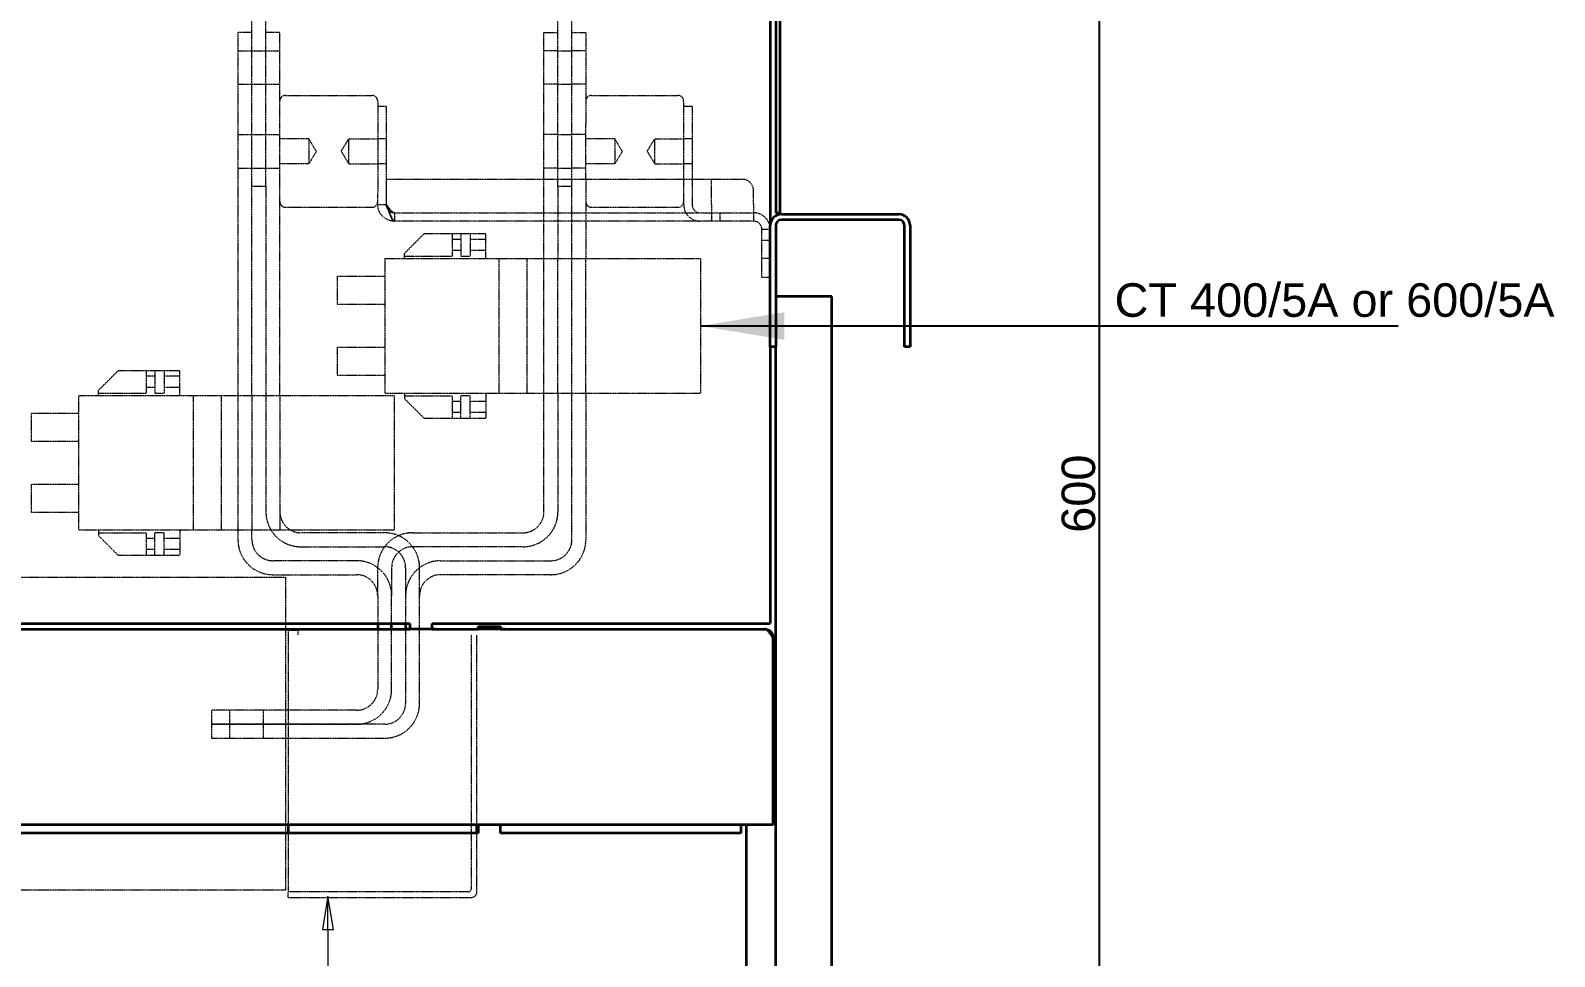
# Model space of a CAD drawing. Header units: millimetres. Extents: x -116965 to 323937, y 291661 to 566926.
# Drawn here: x -18005 to -17460, y 325118 to 325449 of the extents above; entities that cross this region are included whole.
import ezdxf

# ---------------------------------------------------------------- set-up
doc = ezdxf.new("R2010")
doc.units = ezdxf.units.MM
doc.header["$PDMODE"] = 35
doc.linetypes.add('DASHED', pattern=[0.75, 0.5, -0.25])
doc.layers.get('0').update_dxf_attribs({"lineweight": 18})
for name, color, linetype, lineweight in [('Dimensions(Schneider)', 7, 'Continuous', 18), ('Hidden Edges(Schneider)', 7, 'DASHED', 18), ('Symbols(Schneider)', 7, 'Continuous', 18), ('Visible Edges(Schneider)', 7, 'Continuous', 35)]:
    doc.layers.add(name, color=color, linetype=linetype, lineweight=lineweight)
doc.styles.add('hwTech', font='Cambria.ttf')
doc.styles.add('schneder_1', font='micross.ttf')
doc.dimstyles.new('estilo_Schneider', dxfattribs={"dimscale": 4, "dimtxt": 3, "dimasz": 3, "dimexe": 2, "dimexo": 1, "dimgap": 0.3, "dimtad": 1, "dimtoh": 1, "dimrnd": 1e-08, "dimzin": 12, "dimtxsty": 'schneder_1', "dimblk": 'Filled-1', "dimcen": 0.09, "dimdle": 10, "dimclrd": 7, "dimclre": 7, "dimclrt": 7, "dimadec": 1, "dimazin": 3, "dimtfac": 0.5, "dimtdec": 3, "dimtmove": 0, "dimatfit": 3, "dimldrblk": 'Filled-1', "dimfxl": 1, "dimtolj": 1, "dimlwd": 25, "dimlwe": 25, "dimarcsym": 0})
doc.dimstyles.new('hwTech-1.0', dxfattribs={"dimscale": 12, "dimtxt": 2.5, "dimasz": 2.5, "dimexe": 1.25, "dimexo": 0.625, "dimtad": 1, "dimtxsty": 'hwTech', "dimcen": 2.5, "dimclrd": 3, "dimclre": 3, "dimclrt": 3, "dimadec": 0, "dimazin": 0, "dimtfac": 1, "dimtmove": 0, "dimatfit": 3, "dimfxl": 1, "dimarcsym": 0})

# ---------------------------------------------------------------- blocks, each defined once
blk = doc.blocks.new('Filled-1')
at = {"color": 0}
for p, q in [((0, 0), (-1, 0.167)), ((-1, 0.167), (-1, -0.167)), ((-1, 0), (0, 0)), ((-1, -0.167), (0, 0))]:
    blk.add_line(p, q, dxfattribs=at)
at = {"color": 0, "flags": 128}
blk.add_lwpolyline([(-1, -0.167), (0, 0), (-1, 0.167), (-1, -0.167)], dxfattribs=at)
at = {"color": 0}
blk.add_solid([(-1, -0.167), (0, 0), (-1, 0.167), (-1, -0.167)], dxfattribs=at)
blk = doc.blocks.new('*D2007')
at = {"layer": 'Defpoints', "color": 0, "linetype": 'Continuous', "lineweight": -3, "transparency": 16777216}
for p in [(-17694.73, 325583.42), (-17694.73, 324983.42), (-17622.98, 324983.42)]:
    blk.add_point(p, dxfattribs=at)
at = {"layer": 'Dimensions(Schneider)', "color": 7, "linetype": 'Continuous', "lineweight": 25, "transparency": 16777216}
for p, q in [((-17690.73, 325583.42), (-17614.98, 325583.42)), ((-17622.98, 325571.42), (-17622.98, 324995.42)), ((-17690.73, 324983.42), (-17614.98, 324983.42))]:
    blk.add_line(p, q, dxfattribs=at)
at = {"layer": 'Dimensions(Schneider)', "color": 7, "linetype": 'Continuous', "lineweight": 25, "transparency": 16777216, "xscale": 12, "yscale": 12, "zscale": 12}
for p, rotation in [((-17622.98, 325583.42), 90), ((-17622.98, 324983.42), 270)]:
    blk.add_blockref('Filled-1', p, dxfattribs=dict(at, rotation=rotation))
at = {"layer": 'Dimensions(Schneider)', "color": 7, "linetype": 'Continuous', "lineweight": 25, "transparency": 16777216, "insert": (-17630.39, 325283.42), "char_height": 12, "attachment_point": 5, "rotation": 90, "style": 'schneder_1'}
blk.add_mtext('\\A1;600', dxfattribs=at)

msp = doc.modelspace()

# ---------------------------------------------------------------- linework, layer by layer
at = {"layer": 'Hidden Edges(Schneider)', "ltscale": 0.145815}
for p, q in [((-17926.229567, 325393.419202), (-17926.229567, 325493.419202)), ((-17921.229567, 325393.419202), (-17921.229567, 325493.419202)), ((-17816.729567, 325393.419202), (-17816.729567, 325493.419202)), ((-17811.729567, 325393.419202), (-17811.729567, 325493.419202))]:
    msp.add_line(p, q, dxfattribs=at)
at = {"layer": 'Hidden Edges(Schneider)', "ltscale": 0.025733}
for p, q in [((-17926.229567, 325448.419202), (-17931.229567, 325448.419202)), ((-17916.229567, 325448.419202), (-17921.229567, 325448.419202)), ((-17821.729567, 325448.419202), (-17816.729567, 325448.419202)), ((-17811.729567, 325448.419202), (-17806.729567, 325448.419202)), ((-17931.229567, 325441.919202), (-17926.229567, 325441.919202)), ((-17926.229567, 325441.919202), (-17921.229567, 325441.919202)), ((-17921.229567, 325441.919202), (-17916.229567, 325441.919202)), ((-17816.729567, 325441.919202), (-17821.729567, 325441.919202)), ((-17816.729567, 325441.919202), (-17811.729567, 325441.919202)), ((-17806.729567, 325441.919202), (-17811.729567, 325441.919202)), ((-17931.229567, 325429.919202), (-17926.229567, 325429.919202)), ((-17926.229567, 325429.919202), (-17921.229567, 325429.919202)), ((-17921.229567, 325429.919202), (-17916.229567, 325429.919202)), ((-17816.729567, 325429.919202), (-17821.729567, 325429.919202)), ((-17816.729567, 325429.919202), (-17811.729567, 325429.919202)), ((-17806.729567, 325429.919202), (-17811.729567, 325429.919202)), ((-17931.229567, 325411.919202), (-17926.229567, 325411.919202)), ((-17926.229567, 325411.919202), (-17921.229567, 325411.919202)), ((-17921.229567, 325411.919202), (-17916.229567, 325411.919202)), ((-17816.729567, 325411.919202), (-17821.729567, 325411.919202)), ((-17816.729567, 325411.919202), (-17811.729567, 325411.919202)), ((-17806.729567, 325411.919202), (-17811.729567, 325411.919202)), ((-17931.229567, 325399.919202), (-17926.229567, 325399.919202)), ((-17926.229567, 325399.919202), (-17921.229567, 325399.919202)), ((-17921.229567, 325399.919202), (-17916.229567, 325399.919202)), ((-17816.729567, 325399.919202), (-17821.729567, 325399.919202)), ((-17816.729567, 325399.919202), (-17811.729567, 325399.919202)), ((-17806.729567, 325399.919202), (-17811.729567, 325399.919202)), ((-17926.229567, 325393.419202), (-17921.229567, 325393.419202)), ((-17816.729567, 325393.419202), (-17811.729567, 325393.419202)), ((-17746.729567, 325386.919202), (-17746.729567, 325391.919202)), ((-17940.729567, 325205.919202), (-17940.729567, 325200.919202)), ((-17934.229567, 325205.919202), (-17934.229567, 325200.919202)), ((-17922.229567, 325205.919202), (-17922.229567, 325200.919202)), ((-17940.729567, 325200.919202), (-17940.729567, 325195.919202)), ((-17934.229567, 325200.919202), (-17934.229567, 325195.919202)), ((-17922.229567, 325200.919202), (-17922.229567, 325195.919202))]:
    msp.add_line(p, q, dxfattribs=at)
at = {"layer": 'Hidden Edges(Schneider)', "ltscale": 0.140111}
msp.add_line((-17931.229567, 325448.419202), (-17931.229567, 325266.919202), dxfattribs=at)
at = {"layer": 'Hidden Edges(Schneider)', "ltscale": 0.142389}
for p, q in [((-17916.229567, 325415.869076), (-17916.229567, 325448.419202)), ((-17806.729567, 325448.419202), (-17806.729567, 325415.869076))]:
    msp.add_line(p, q, dxfattribs=at)
at = {"layer": 'Hidden Edges(Schneider)', "ltscale": 0.140666}
msp.add_line((-17821.729567, 325276.919202), (-17821.729567, 325448.419202), dxfattribs=at)
at = {"layer": 'Hidden Edges(Schneider)', "ltscale": 0.135608}
for p, q in [((-17914.229567, 325425.919202), (-17883.229567, 325425.919202)), ((-17804.729567, 325425.919202), (-17773.729567, 325425.919202)), ((-17878.229567, 325417.919202), (-17878.229567, 325386.919202)), ((-17768.729567, 325417.919202), (-17768.729567, 325386.919202)), ((-17914.229567, 325385.919202), (-17883.229567, 325385.919202)), ((-17804.729567, 325385.919202), (-17773.729567, 325385.919202)), ((-17878.729567, 325200.919202), (-17940.729567, 325200.919202)), ((-17940.729567, 325195.919202), (-17878.729567, 325195.919202))]:
    msp.add_line(p, q, dxfattribs=at)
at = {"layer": 'Hidden Edges(Schneider)', "ltscale": 0.150742}
for p, q in [((-17881.229567, 325423.919202), (-17881.229567, 325390.952572)), ((-17771.729567, 325423.919202), (-17771.729567, 325390.952572))]:
    msp.add_line(p, q, dxfattribs=at)
at = {"layer": 'Hidden Edges(Schneider)', "ltscale": 0.0154}
for p, q in [((-17878.229567, 325421.919202), (-17881.229567, 325421.919202)), ((-17768.729567, 325421.919202), (-17771.729567, 325421.919202)), ((-17878.229567, 325410.419202), (-17881.229567, 325410.419202)), ((-17768.729567, 325410.419202), (-17771.729567, 325410.419202)), ((-17878.229567, 325401.419202), (-17881.229567, 325401.419202)), ((-17768.729567, 325401.419202), (-17771.729567, 325401.419202)), ((-17881.229567, 325386.919202), (-17878.229567, 325386.919202)), ((-17875.229567, 325383.919202), (-17875.229567, 325380.919202)), ((-17758.729567, 325383.919202), (-17758.729567, 325380.919202)), ((-17851.429567, 325374.419202), (-17854.429567, 325374.419202)), ((-17740.729567, 325377.919202), (-17743.729567, 325377.919202)), ((-17743.729567, 325374.169202), (-17740.729567, 325374.169202)), ((-17851.429567, 325370.419202), (-17854.429567, 325370.419202)), ((-17743.729567, 325367.669202), (-17740.729567, 325367.669202)), ((-17743.729567, 325360.919202), (-17740.729567, 325360.919202)), ((-17960.929567, 325325.419202), (-17963.929567, 325325.419202)), ((-17960.929567, 325321.419202), (-17963.929567, 325321.419202)), ((-17851.429567, 325316.419202), (-17854.429567, 325316.419202)), ((-17851.429567, 325312.419202), (-17854.429567, 325312.419202)), ((-17960.929567, 325267.419202), (-17963.929567, 325267.419202)), ((-17960.929567, 325263.419202), (-17963.929567, 325263.419202))]:
    msp.add_line(p, q, dxfattribs=at)
at = {"layer": 'Hidden Edges(Schneider)', "ltscale": 0.032363}
for p, q in [((-17878.229567, 325421.919202), (-17878.229567, 325417.919202)), ((-17768.729567, 325421.919202), (-17768.729567, 325417.919202))]:
    msp.add_line(p, q, dxfattribs=at)
at = {"layer": 'Hidden Edges(Schneider)', "ltscale": 0.138351}
for p, q in [((-17916.229567, 325395.969327), (-17916.229567, 325415.869076)), ((-17806.729567, 325395.969327), (-17806.729567, 325415.869076))]:
    msp.add_line(p, q, dxfattribs=at)
at = {"layer": 'Hidden Edges(Schneider)', "ltscale": 0.053365}
for p, q in [((-17905.881567, 325410.419202), (-17916.229567, 325410.419202)), ((-17891.577567, 325410.419202), (-17881.229567, 325410.419202)), ((-17796.381567, 325410.419202), (-17806.729567, 325410.419202)), ((-17782.077567, 325410.419202), (-17771.729567, 325410.419202)), ((-17905.881567, 325401.419202), (-17916.229567, 325401.419202)), ((-17891.577567, 325401.419202), (-17881.229567, 325401.419202)), ((-17796.381567, 325401.419202), (-17806.729567, 325401.419202)), ((-17782.077567, 325401.419202), (-17771.729567, 325401.419202))]:
    msp.add_line(p, q, dxfattribs=at)
at = {"layer": 'Hidden Edges(Schneider)', "ltscale": 0.072942}
for p, q in [((-17905.881567, 325410.419202), (-17905.881567, 325401.419202)), ((-17891.577567, 325401.419202), (-17891.577567, 325410.419202)), ((-17796.381567, 325410.419202), (-17796.381567, 325401.419202)), ((-17782.077567, 325401.419202), (-17782.077567, 325410.419202))]:
    msp.add_line(p, q, dxfattribs=at)
at = {"layer": 'Hidden Edges(Schneider)', "ltscale": 0.027024}
for p, q in [((-17903.177694, 325405.919202), (-17905.881567, 325410.419202)), ((-17903.177694, 325405.919202), (-17905.881567, 325401.419202)), ((-17894.281439, 325405.919202), (-17891.577567, 325410.419202)), ((-17894.281439, 325405.919202), (-17891.577567, 325401.419202)), ((-17793.677694, 325405.919202), (-17796.381567, 325410.419202)), ((-17793.677694, 325405.919202), (-17796.381567, 325401.419202)), ((-17784.781439, 325405.919202), (-17782.077567, 325410.419202)), ((-17784.781439, 325405.919202), (-17782.077567, 325401.419202))]:
    msp.add_line(p, q, dxfattribs=at)
at = {"layer": 'Hidden Edges(Schneider)', "ltscale": 0.145388}
msp.add_line((-17916.229567, 325318.419202), (-17916.229567, 325395.969327), dxfattribs=at)
at = {"layer": 'Hidden Edges(Schneider)', "ltscale": 0.0464}
for p, q in [((-17878.129567, 325386.919202), (-17878.129567, 325395.919202)), ((-17761.729567, 325386.919202), (-17761.729567, 325395.919202)), ((-17842.529567, 325367.419202), (-17842.529567, 325376.419202)), ((-17952.029567, 325318.419202), (-17952.029567, 325327.419202)), ((-17842.529567, 325319.419202), (-17842.529567, 325310.419202)), ((-17952.029567, 325270.419202), (-17952.029567, 325261.419202))]:
    msp.add_line(p, q, dxfattribs=at)
at = {"layer": 'Hidden Edges(Schneider)', "ltscale": 0.139326}
msp.add_line((-17878.129567, 325395.919202), (-17750.729567, 325395.919202), dxfattribs=at)
at = {"layer": 'Hidden Edges(Schneider)', "ltscale": 0.124891}
msp.add_line((-17806.729567, 325395.969327), (-17806.729567, 325367.419202), dxfattribs=at)
at = {"layer": 'Hidden Edges(Schneider)', "ltscale": 0.140607}
msp.add_line((-17926.229567, 325318.419202), (-17926.229567, 325393.419202), dxfattribs=at)
at = {"layer": 'Hidden Edges(Schneider)', "ltscale": 0.138988}
msp.add_line((-17921.229567, 325393.419202), (-17921.229567, 325276.919202), dxfattribs=at)
at = {"layer": 'Hidden Edges(Schneider)', "ltscale": 0.020739}
for p, q in [((-17881.229567, 325386.919202), (-17881.229567, 325390.952572)), ((-17771.729567, 325390.952572), (-17771.729567, 325386.919202))]:
    msp.add_line(p, q, dxfattribs=at)
at = {"layer": 'Hidden Edges(Schneider)', "ltscale": 0.170604}
msp.add_line((-17816.729567, 325393.419202), (-17816.729567, 325367.419202), dxfattribs=at)
at = {"layer": 'Hidden Edges(Schneider)', "ltscale": 0.138342}
msp.add_line((-17811.729567, 325266.919202), (-17811.729567, 325393.419202), dxfattribs=at)
at = {"layer": 'Hidden Edges(Schneider)', "ltscale": 0.140529}
for p, q in [((-17875.229567, 325383.919202), (-17746.729567, 325383.919202)), ((-17746.729567, 325380.919202), (-17875.229567, 325380.919202))]:
    msp.add_line(p, q, dxfattribs=at)
at = {"layer": 'Hidden Edges(Schneider)', "ltscale": 0.048595}
for p, q in [((-17761.729567, 325386.919202), (-17761.729567, 325380.919202)), ((-17746.729567, 325386.919202), (-17746.729567, 325380.919202))]:
    msp.add_line(p, q, dxfattribs=at)
at = {"layer": 'Hidden Edges(Schneider)', "ltscale": 0.051047}
for p, q in [((-17871.629567, 325369.419202), (-17864.629567, 325376.419202)), ((-17981.129567, 325320.419202), (-17974.129567, 325327.419202)), ((-17864.629567, 325310.419202), (-17871.629567, 325317.419202)), ((-17974.129567, 325261.419202), (-17981.129567, 325268.419202))]:
    msp.add_line(p, q, dxfattribs=at)
at = {"layer": 'Hidden Edges(Schneider)', "ltscale": 0.145013}
for p, q in [((-17842.529567, 325376.419202), (-17864.629567, 325376.419202)), ((-17952.029567, 325327.419202), (-17974.129567, 325327.419202)), ((-17864.629567, 325310.419202), (-17842.529567, 325310.419202)), ((-17974.129567, 325261.419202), (-17952.029567, 325261.419202))]:
    msp.add_line(p, q, dxfattribs=at)
at = {"layer": 'Hidden Edges(Schneider)', "ltscale": 0.041233}
for p, q in [((-17854.429567, 325368.419202), (-17854.429567, 325376.419202)), ((-17851.429567, 325376.419202), (-17851.429567, 325368.419202)), ((-17848.129567, 325376.419202), (-17848.129567, 325368.419202)), ((-17963.929567, 325319.419202), (-17963.929567, 325327.419202)), ((-17960.929567, 325327.419202), (-17960.929567, 325319.419202)), ((-17957.629567, 325327.419202), (-17957.629567, 325319.419202)), ((-17854.429567, 325310.419202), (-17854.429567, 325318.419202)), ((-17851.429567, 325310.419202), (-17851.429567, 325318.419202)), ((-17848.129567, 325310.419202), (-17848.129567, 325318.419202)), ((-17963.929567, 325261.419202), (-17963.929567, 325269.419202)), ((-17960.929567, 325261.419202), (-17960.929567, 325269.419202)), ((-17957.629567, 325261.419202), (-17957.629567, 325269.419202))]:
    msp.add_line(p, q, dxfattribs=at)
at = {"layer": 'Hidden Edges(Schneider)', "ltscale": 0.028833}
for p, q in [((-17842.529567, 325374.419202), (-17848.129567, 325374.419202)), ((-17842.529567, 325370.419202), (-17848.129567, 325370.419202)), ((-17952.029567, 325325.419202), (-17957.629567, 325325.419202)), ((-17952.029567, 325321.419202), (-17957.629567, 325321.419202)), ((-17842.529567, 325316.419202), (-17848.129567, 325316.419202)), ((-17842.529567, 325312.419202), (-17848.129567, 325312.419202)), ((-17952.029567, 325267.419202), (-17957.629567, 325267.419202)), ((-17952.029567, 325263.419202), (-17957.629567, 325263.419202))]:
    msp.add_line(p, q, dxfattribs=at)
at = {"layer": 'Hidden Edges(Schneider)', "ltscale": 0.111549}
for p, q in [((-17743.729567, 325360.919202), (-17743.729567, 325377.919202)), ((-17878.729567, 325361.119202), (-17895.729567, 325361.119202)), ((-17878.729567, 325351.119202), (-17895.729567, 325351.119202)), ((-17878.729567, 325335.719202), (-17895.729567, 325335.719202)), ((-17878.729567, 325325.719202), (-17895.729567, 325325.719202)), ((-17988.229567, 325312.119202), (-18005.229567, 325312.119202)), ((-17988.229567, 325302.119202), (-18005.229567, 325302.119202)), ((-17988.229567, 325286.719202), (-18005.229567, 325286.719202)), ((-17988.229567, 325276.719202), (-18005.229567, 325276.719202))]:
    msp.add_line(p, q, dxfattribs=at)
at = {"layer": 'Hidden Edges(Schneider)', "ltscale": 0.15748}
for p, q in [((-17878.729567, 325367.419202), (-17878.729567, 325319.419202)), ((-17837.729567, 325319.419202), (-17837.729567, 325367.419202)), ((-17827.729567, 325319.419202), (-17827.729567, 325367.419202)), ((-17816.729567, 325319.419202), (-17816.729567, 325367.419202)), ((-17806.729567, 325319.419202), (-17806.729567, 325367.419202)), ((-17765.729567, 325367.419202), (-17765.729567, 325319.419202)), ((-17988.229567, 325270.419202), (-17988.229567, 325318.419202)), ((-17947.229567, 325318.419202), (-17947.229567, 325270.419202)), ((-17937.229567, 325318.419202), (-17937.229567, 325270.419202)), ((-17926.229567, 325318.419202), (-17926.229567, 325270.419202)), ((-17916.229567, 325318.419202), (-17916.229567, 325270.419202)), ((-17875.229567, 325270.419202), (-17875.229567, 325318.419202))]:
    msp.add_line(p, q, dxfattribs=at)
at = {"layer": 'Hidden Edges(Schneider)', "ltscale": 0.148294}
for p, q in [((-17765.729567, 325367.419202), (-17878.729567, 325367.419202)), ((-17875.229567, 325318.419202), (-17988.229567, 325318.419202)), ((-17878.729567, 325319.419202), (-17765.729567, 325319.419202)), ((-17988.229567, 325270.419202), (-17875.229567, 325270.419202))]:
    msp.add_line(p, q, dxfattribs=at)
at = {"layer": 'Hidden Edges(Schneider)', "ltscale": 0.010233}
for p, q in [((-17871.629567, 325367.419202), (-17871.629567, 325369.419202)), ((-17981.129567, 325318.419202), (-17981.129567, 325320.419202)), ((-17871.629567, 325319.419202), (-17871.629567, 325317.419202)), ((-17981.129567, 325270.419202), (-17981.129567, 325268.419202))]:
    msp.add_line(p, q, dxfattribs=at)
at = {"layer": 'Hidden Edges(Schneider)', "ltscale": 0.112861}
for p, q in [((-17871.629567, 325368.419202), (-17854.429567, 325368.419202)), ((-17981.129567, 325319.419202), (-17963.929567, 325319.419202)), ((-17871.629567, 325318.419202), (-17854.429567, 325318.419202)), ((-17981.129567, 325269.419202), (-17963.929567, 325269.419202))]:
    msp.add_line(p, q, dxfattribs=at)
at = {"layer": 'Hidden Edges(Schneider)', "ltscale": 0.01695}
for p, q in [((-17851.429567, 325368.419202), (-17848.129567, 325368.419202)), ((-17960.929567, 325319.419202), (-17957.629567, 325319.419202)), ((-17848.129567, 325318.419202), (-17851.429567, 325318.419202)), ((-17957.629567, 325269.419202), (-17960.929567, 325269.419202))]:
    msp.add_line(p, q, dxfattribs=at)
at = {"layer": 'Hidden Edges(Schneider)', "ltscale": 0.051567}
for p, q in [((-17895.729567, 325361.119202), (-17895.729567, 325351.119202)), ((-17895.729567, 325335.719202), (-17895.729567, 325325.719202)), ((-18005.229567, 325312.119202), (-18005.229567, 325302.119202)), ((-18005.229567, 325286.719202), (-18005.229567, 325276.719202)), ((-17881.229567, 325246.919202), (-17881.229567, 325256.919202)), ((-17876.229567, 325256.919202), (-17876.229567, 325246.919202)), ((-17881.229567, 325246.919202), (-17881.229567, 325236.919202)), ((-17876.229567, 325236.919202), (-17876.229567, 325246.919202))]:
    msp.add_line(p, q, dxfattribs=at)
at = {"layer": 'Hidden Edges(Schneider)', "ltscale": 0.139436}
msp.add_line((-17816.729567, 325319.419202), (-17816.729567, 325276.919202), dxfattribs=at)
at = {"layer": 'Hidden Edges(Schneider)', "ltscale": 0.137795}
for p, q in [((-17806.729567, 325319.419202), (-17806.729567, 325266.919202)), ((-17913.229567, 325161.919202), (-17913.229567, 325140.919202)), ((-17845.729567, 325140.919202), (-17845.729567, 325161.919202))]:
    msp.add_line(p, q, dxfattribs=at)
at = {"layer": 'Hidden Edges(Schneider)', "ltscale": 0.017983}
for p, q in [((-17926.229567, 325266.919202), (-17926.229567, 325270.419202)), ((-17909.729567, 325234.419202), (-17913.229567, 325234.419202))]:
    msp.add_line(p, q, dxfattribs=at)
at = {"layer": 'Hidden Edges(Schneider)', "ltscale": 0.131234}
for p, q in [((-17878.729567, 325269.419202), (-17908.729567, 325269.419202)), ((-17908.729567, 325264.419202), (-17878.729567, 325264.419202)), ((-17888.729567, 325259.419202), (-17918.729567, 325259.419202)), ((-17918.729567, 325254.419202), (-17888.729567, 325254.419202)), ((-17871.229567, 325256.919202), (-17871.229567, 325236.919202))]:
    msp.add_line(p, q, dxfattribs=at)
at = {"layer": 'Hidden Edges(Schneider)', "ltscale": 0.129593}
for p, q in [((-17868.729567, 325269.419202), (-17829.229567, 325269.419202)), ((-17829.229567, 325264.419202), (-17868.729567, 325264.419202)), ((-17858.729567, 325259.419202), (-17819.229567, 325259.419202)), ((-17819.229567, 325254.419202), (-17858.729567, 325254.419202))]:
    msp.add_line(p, q, dxfattribs=at)
at = {"layer": 'Hidden Edges(Schneider)', "ltscale": 0.138889}
for p, q in [((-18168.229567, 325253.481374), (-17914.229567, 325253.481374)), ((-17914.229567, 325141.481374), (-18168.229567, 325141.481374))]:
    msp.add_line(p, q, dxfattribs=at)
at = {"layer": 'Hidden Edges(Schneider)', "ltscale": 0.146982}
msp.add_line((-17914.229567, 325253.481374), (-17914.229567, 325141.481374), dxfattribs=at)
at = {"layer": 'Hidden Edges(Schneider)', "ltscale": 0.159121}
msp.add_line((-17866.229567, 325208.419202), (-17866.229567, 325256.919202), dxfattribs=at)
at = {"layer": 'Hidden Edges(Schneider)', "ltscale": 0.152012}
msp.add_line((-17913.229567, 325234.419202), (-17913.229567, 325164.919202), dxfattribs=at)
at = {"layer": 'Hidden Edges(Schneider)', "ltscale": 0.00765}
msp.add_line((-17909.729567, 325232.919202), (-17909.729567, 325234.419202), dxfattribs=at)
at = {"layer": 'Hidden Edges(Schneider)', "ltscale": 0.141076}
for p, q in [((-17881.229567, 325234.919202), (-17881.229567, 325213.419202)), ((-17876.229567, 325213.419202), (-17876.229567, 325234.919202)), ((-17848.729567, 325140.919202), (-17913.229567, 325140.919202))]:
    msp.add_line(p, q, dxfattribs=at)
at = {"layer": 'Hidden Edges(Schneider)', "ltscale": 0.173885}
msp.add_line((-17871.229567, 325234.919202), (-17871.229567, 325208.419202), dxfattribs=at)
at = {"layer": 'Hidden Edges(Schneider)', "ltscale": 0.149278}
msp.add_line((-17847.729567, 325232.919202), (-17847.729567, 325141.919202), dxfattribs=at)
at = {"layer": 'Hidden Edges(Schneider)', "ltscale": 0.148438}
msp.add_line((-17845.729567, 325164.919202), (-17845.729567, 325232.785227), dxfattribs=at)
at = {"layer": 'Hidden Edges(Schneider)', "ltscale": 0.136483}
for p, q in [((-17888.729567, 325205.919202), (-17940.729567, 325205.919202)), ((-17940.729567, 325200.919202), (-17888.729567, 325200.919202))]:
    msp.add_line(p, q, dxfattribs=at)
at = {"layer": 'Hidden Edges(Schneider)', "ltscale": 0.016132}
msp.add_line((-17913.229567, 325138.919202), (-17913.229567, 325140.919202), dxfattribs=at)
at = {"layer": 'Hidden Edges(Schneider)', "ltscale": 0.143263}
msp.add_line((-17913.229567, 325138.919202), (-17847.729567, 325138.919202), dxfattribs=at)
at = {"layer": 'Hidden Edges(Schneider)', "ltscale": 0.058196, "flags": 128}
msp.add_lwpolyline([(-17875.229563, 325380.9192), (-17875.446447, 325380.923301), (-17875.710987, 325380.939122), (-17876.016974, 325380.971948), (-17876.358217, 325381.02708), (-17876.728529, 325381.109792), (-17877.121719, 325381.225367), (-17877.530378, 325381.378127), (-17877.945808, 325381.569501), (-17878.359808, 325381.800452), (-17878.764147, 325382.071172), (-17879.151405, 325382.378741), (-17879.514689, 325382.71947), (-17879.847502, 325383.088885), (-17880.14583, 325383.480159), (-17880.406469, 325383.8861), (-17880.627016, 325384.299098), (-17880.808157, 325384.710866), (-17880.951313, 325385.113221), (-17881.058497, 325385.497523), (-17881.134256, 325385.856553), (-17881.183933, 325386.184264), (-17881.21283, 325386.474629), (-17881.226267, 325386.721621), (-17881.229567, 325386.919204)], dxfattribs=at)
at = {"layer": 'Hidden Edges(Schneider)', "ltscale": 0.039825, "flags": 128}
msp.add_lwpolyline([(-17878.229565, 325386.919204), (-17878.227915, 325386.820413), (-17878.221201, 325386.696912), (-17878.206753, 325386.551734), (-17878.18191, 325386.387874), (-17878.14403, 325386.208363), (-17878.090443, 325386.016208), (-17878.01886, 325385.81503), (-17877.92829, 325385.609151), (-17877.818016, 325385.402652), (-17877.687697, 325385.199681), (-17877.538532, 325385.004044), (-17877.372126, 325384.819337), (-17877.190489, 325384.648972), (-17876.996855, 325384.495192), (-17876.794685, 325384.359828), (-17876.58769, 325384.244348), (-17876.379971, 325384.148665), (-17876.175646, 325384.072286), (-17875.979046, 325384.014493), (-17875.79389, 325383.973142), (-17875.623268, 325383.94558), (-17875.47027, 325383.929158), (-17875.338005, 325383.921252), (-17875.229563, 325383.919202)], dxfattribs=at)
at = {"layer": 'Hidden Edges(Schneider)', "ltscale": 0.028464, "flags": 128}
msp.add_lwpolyline([(-17875.229563, 325383.919202), (-17875.350403, 325383.926068), (-17875.471233, 325383.946391), (-17875.592064, 325383.979779), (-17875.712904, 325384.025823), (-17875.833735, 325384.084121), (-17875.954565, 325384.154273), (-17876.075396, 325384.235879), (-17876.196236, 325384.328528), (-17876.317066, 325384.43183), (-17876.437897, 325384.545375), (-17876.558737, 325384.668761), (-17876.679567, 325384.801589), (-17876.800398, 325384.943448), (-17876.921238, 325385.093947), (-17877.042069, 325385.252686), (-17877.162899, 325385.419208), (-17877.28373, 325385.592395), (-17877.40457, 325385.771285), (-17877.5254, 325385.955058), (-17877.646231, 325386.142922), (-17877.767071, 325386.334077), (-17877.887901, 325386.527711), (-17878.008732, 325386.723023), (-17878.129562, 325386.919204)], dxfattribs=at)
at = {"layer": 'Hidden Edges(Schneider)', "ltscale": 0.010537, "flags": 128}
msp.add_lwpolyline([(-17878.129562, 325386.919204), (-17878.104338, 325386.837216), (-17878.079113, 325386.755248), (-17878.053879, 325386.673308), (-17878.028654, 325386.591416), (-17878.003429, 325386.509591), (-17877.978195, 325386.427833), (-17877.952971, 325386.346169), (-17877.927746, 325386.264621), (-17877.902512, 325386.183186), (-17877.877287, 325386.101886), (-17877.852062, 325386.020747), (-17877.826828, 325385.939771), (-17877.801603, 325385.858975), (-17877.776379, 325385.778371), (-17877.751144, 325385.697986), (-17877.72592, 325385.617829), (-17877.700695, 325385.537911), (-17877.675461, 325385.458251), (-17877.650236, 325385.378867), (-17877.625012, 325385.299769), (-17877.599777, 325385.220977), (-17877.574553, 325385.142499), (-17877.549328, 325385.064345), (-17877.524094, 325384.986554)], dxfattribs=at)
at = {"layer": 'Hidden Edges(Schneider)', "ltscale": 0.028657, "flags": 128}
msp.add_lwpolyline([(-17875.229563, 325383.919202), (-17875.240959, 325383.920299), (-17875.274014, 325383.925649), (-17875.327095, 325383.938323), (-17875.398525, 325383.961392), (-17875.486664, 325383.997937), (-17875.589842, 325384.051028), (-17875.7064, 325384.12346), (-17875.834688, 325384.216577), (-17875.973047, 325384.331294), (-17876.119818, 325384.46806), (-17876.27335, 325384.625388), (-17876.431965, 325384.801312), (-17876.594023, 325384.993354), (-17876.757864, 325385.197516), (-17876.921829, 325385.409585), (-17877.084259, 325385.625049), (-17877.243504, 325385.839005), (-17877.397894, 325386.04663), (-17877.545771, 325386.24281), (-17877.685494, 325386.42335), (-17877.815384, 325386.58475), (-17877.933802, 325386.723529), (-17878.039087, 325386.836167), (-17878.129562, 325386.919204)], dxfattribs=at)
at = {"layer": 'Hidden Edges(Schneider)', "ltscale": 0.012771, "flags": 128}
msp.add_lwpolyline([(-17878.129562, 325386.919204), (-17878.103994, 325386.875878), (-17878.076977, 325386.826745), (-17878.048557, 325386.771995), (-17878.018784, 325386.711818), (-17877.987694, 325386.646405), (-17877.955345, 325386.575948), (-17877.921785, 325386.500636), (-17877.887043, 325386.420661), (-17877.851175, 325386.336213), (-17877.814221, 325386.247483), (-17877.776236, 325386.154653), (-17877.737249, 325386.057931), (-17877.697319, 325385.95749), (-17877.656483, 325385.85353), (-17877.614798, 325385.746232), (-17877.572292, 325385.635796), (-17877.529015, 325385.522414), (-17877.485031, 325385.406266), (-17877.440361, 325385.287553), (-17877.395052, 325385.166455), (-17877.349171, 325385.043288), (-17877.302736, 325384.918376), (-17877.255816, 325384.791985), (-17877.208437, 325384.664374)], dxfattribs=at)
at = {"layer": 'Hidden Edges(Schneider)', "ltscale": 0.040198, "flags": 128}
msp.add_lwpolyline([(-17877.524094, 325384.986554), (-17877.428488, 325384.695207), (-17877.332882, 325384.409924), (-17877.237276, 325384.131394), (-17877.14167, 325383.860293), (-17877.046064, 325383.597318), (-17876.950468, 325383.343144), (-17876.854862, 325383.098451), (-17876.759256, 325382.863942), (-17876.663651, 325382.640286), (-17876.568045, 325382.42818), (-17876.472439, 325382.228366), (-17876.376833, 325382.041541), (-17876.281227, 325381.86803), (-17876.185621, 325381.708108), (-17876.090015, 325381.562062), (-17875.99441, 325381.430188), (-17875.898804, 325381.312753), (-17875.803198, 325381.210051), (-17875.707592, 325381.122371), (-17875.611986, 325381.049987), (-17875.51638, 325380.993195), (-17875.420775, 325380.952283), (-17875.325169, 325380.927516), (-17875.229563, 325380.9192)], dxfattribs=at)
at = {"layer": 'Hidden Edges(Schneider)', "ltscale": 0.038094, "flags": 128}
msp.add_lwpolyline([(-17877.208437, 325384.664374), (-17877.096895, 325384.364711), (-17876.983732, 325384.063207), (-17876.869511, 325383.763181), (-17876.754793, 325383.468018), (-17876.640152, 325383.180648), (-17876.526159, 325382.903968), (-17876.413368, 325382.640868), (-17876.302361, 325382.394), (-17876.193689, 325382.164937), (-17876.087917, 325381.955043), (-17875.985626, 325381.765662), (-17875.887379, 325381.597911), (-17875.793728, 325381.451627), (-17875.705256, 325381.326171), (-17875.622515, 325381.220933), (-17875.546087, 325381.135198), (-17875.476526, 325381.06741), (-17875.414404, 325381.015483), (-17875.360283, 325380.977307), (-17875.314735, 325380.950786), (-17875.278324, 325380.93382), (-17875.251612, 325380.924302), (-17875.23517, 325380.920125), (-17875.229563, 325380.9192)], dxfattribs=at)
at = {"layer": 'Hidden Edges(Schneider)', "ltscale": 0.016132}
for centre, start, end in [((-17914.229567, 325423.919202), 90, 180), ((-17883.229567, 325423.919202), 0, 90), ((-17804.729567, 325423.919202), 90, 180), ((-17773.729567, 325423.919202), 0, 90), ((-17914.229567, 325387.919202), 180, 270), ((-17883.229567, 325387.919202), 270, 0), ((-17804.729567, 325387.919202), 180, 270), ((-17773.729567, 325387.919202), 270, 0), ((-17847.729567, 325140.919202), 270, 0)]:
    msp.add_arc(centre, 2, start, end, dxfattribs=at)
at = {"layer": 'Hidden Edges(Schneider)', "ltscale": 0.032363}
msp.add_arc((-17750.729567, 325391.919202), 4, 0, 90, dxfattribs=at)
at = {"layer": 'Hidden Edges(Schneider)', "ltscale": 0.048595}
for centre, start, end in [((-17765.729567, 325386.919202), 180, 270), ((-17746.729567, 325377.919202), 0, 90)]:
    msp.add_arc(centre, 6, start, end, dxfattribs=at)
at = {"layer": 'Hidden Edges(Schneider)', "ltscale": 0.024247}
for centre, start, end in [((-17765.729567, 325386.919202), 180, 270), ((-17746.729567, 325377.919202), 0, 90)]:
    msp.add_arc(centre, 3, start, end, dxfattribs=at)
at = {"layer": 'Hidden Edges(Schneider)', "ltscale": 0.128838}
for centre, start, end in [((-17908.729567, 325276.919202), 180, 270), ((-17829.229567, 325276.919202), 270, 0), ((-17868.729567, 325256.919202), 90, 180), ((-17878.729567, 325256.919202), 0, 90), ((-17918.729567, 325266.919202), 180, 270), ((-17819.229567, 325266.919202), 270, 0), ((-17888.729567, 325246.919202), 0, 90), ((-17858.729567, 325246.919202), 90, 180), ((-17888.729567, 325213.419202), 270, 0), ((-17878.729567, 325208.419202), 270, 0)]:
    msp.add_arc(centre, 12.5, start, end, dxfattribs=at)
at = {"layer": 'Hidden Edges(Schneider)', "ltscale": 0.060768}
for centre, start, end in [((-17908.729567, 325276.919202), 180, 270), ((-17829.229567, 325276.919202), 270, 0), ((-17918.729567, 325266.919202), 180, 270), ((-17878.729567, 325256.919202), 0, 90), ((-17868.729567, 325256.919202), 90, 180), ((-17819.229567, 325266.919202), 270, 0), ((-17888.729567, 325246.919202), 0, 90), ((-17858.729567, 325246.919202), 90, 180), ((-17888.729567, 325213.419202), 270, 0), ((-17878.729567, 325208.419202), 270, 0)]:
    msp.add_arc(centre, 7.5, start, end, dxfattribs=at)
at = {"layer": 'Hidden Edges(Schneider)', "ltscale": 0.008016}
msp.add_arc((-17848.729567, 325141.919202), 1, 270, 0, dxfattribs=at)
at = {"layer": 'Symbols(Schneider)', "color": 7, "linetype": 'Continuous', "lineweight": 18}
for p, q in [((-17899.022069, 325139.428676), (-17901.022069, 325127.428676)), ((-17899.022069, 325127.428676), (-17899.022069, 325139.428676)), ((-17897.022069, 325127.428676), (-17899.022069, 325139.428676)), ((-17901.022069, 325127.428676), (-17897.022069, 325127.428676)), ((-17899.022069, 325127.428676), (-17899.022069, 324887.060551))]:
    msp.add_line(p, q, dxfattribs=at)
at = {"layer": 'Symbols(Schneider)', "color": 7, "linetype": 'Continuous', "lineweight": 18, "flags": 128}
msp.add_lwpolyline([(-17897.022085, 325127.428683), (-17899.022055, 325139.42869), (-17901.0221, 325127.428683), (-17897.022085, 325127.428683)], dxfattribs=at)
at = {"layer": 'Symbols(Schneider)', "color": 7}
msp.add_solid([(-17897.022085, 325127.428683), (-17899.022055, 325139.42869), (-17901.0221, 325127.428683), (-17897.022085, 325127.428683)], dxfattribs=at)
at = {"layer": 'Visible Edges(Schneider)'}
for p, q in [((-17737.229567, 325383.919202), (-17737.229567, 325555.919202)), ((-17738.729567, 325535.919202), (-17738.729567, 325383.919202)), ((-17740.729567, 325491.409202), (-17740.729567, 325379.419202)), ((-17738.729567, 325383.919202), (-17737.229567, 325383.919202)), ((-17740.729567, 325335.919202), (-17740.729567, 325379.419202)), ((-17738.729567, 325379.419202), (-17738.729567, 325335.919202)), ((-17736.729567, 325383.419202), (-17694.729567, 325383.419202)), ((-17694.729567, 325381.419202), (-17736.729567, 325381.419202)), ((-17692.729567, 325335.919202), (-17692.729567, 325379.419202)), ((-17690.729567, 325379.419202), (-17690.729567, 325335.919202)), ((-17734.729567, 325353.919202), (-17738.729567, 325353.919202)), ((-17718.729567, 325353.919202), (-17734.729567, 325353.919202)), ((-17718.729567, 325012.919202), (-17718.729567, 325353.919202)), ((-17738.729567, 325335.919202), (-17740.729567, 325335.919202)), ((-17740.729567, 325335.919202), (-17740.729567, 325236.919202)), ((-17738.729567, 325030.919202), (-17738.729567, 325335.919202)), ((-17690.729567, 325335.919202), (-17692.729567, 325335.919202)), ((-18024.729567, 325236.919202), (-17869.729567, 325236.919202)), ((-17881.229567, 325236.919202), (-17881.229567, 325234.919202)), ((-17876.229567, 325234.919202), (-17876.229567, 325236.919202)), ((-17871.229567, 325236.919202), (-17871.229567, 325234.919202)), ((-17869.729567, 325236.919202), (-17869.729567, 325234.877242)), ((-17861.729567, 325234.877242), (-17861.729567, 325236.919202)), ((-17861.729567, 325236.919202), (-17740.729567, 325236.919202)), ((-18035.729567, 325234.919202), (-17870.729567, 325234.919202)), ((-17870.729567, 325234.919202), (-17869.729567, 325234.919202)), ((-17870.729567, 325234.919202), (-17870.729567, 325234.877242)), ((-17860.729567, 325234.877242), (-17870.729567, 325234.877242)), ((-17861.729567, 325234.919202), (-17860.729567, 325234.919202)), ((-17860.729567, 325234.919202), (-17845.729567, 325234.919202)), ((-17860.729567, 325234.877242), (-17860.729567, 325234.919202)), ((-17845.729567, 325234.919202), (-17845.229567, 325234.919202)), ((-17845.729567, 325234.919202), (-17845.729567, 325234.877242)), ((-17835.729567, 325234.877242), (-17845.729567, 325234.877242)), ((-17845.229567, 325234.877242), (-17845.229567, 325235.919202)), ((-17845.229567, 325235.919202), (-17837.229567, 325235.919202)), ((-17837.229567, 325235.919202), (-17837.229567, 325234.877242)), ((-17837.229567, 325234.919202), (-17835.729567, 325234.919202)), ((-17835.729567, 325234.919202), (-17742.729567, 325234.919202)), ((-17835.729567, 325234.877242), (-17835.729567, 325234.919202)), ((-17739.729567, 325164.919202), (-17739.729567, 325231.919202)), ((-17739.729567, 325164.919202), (-18341.729567, 325164.919202)), ((-17845.229567, 325161.919202), (-18037.229567, 325161.919202)), ((-17913.229567, 325164.919202), (-17913.229567, 325161.919202)), ((-17845.729567, 325161.919202), (-17845.729567, 325164.919202)), ((-17845.229567, 325164.919202), (-17845.229567, 325161.919202)), ((-17837.229567, 325161.919202), (-17837.229567, 325164.919202)), ((-17751.229567, 325161.919202), (-17837.229567, 325161.919202)), ((-17751.229567, 325164.919202), (-17751.229567, 325161.919202)), ((-17749.229567, 325037.419202), (-17749.229567, 325164.919202))]:
    msp.add_line(p, q, dxfattribs=at)
at = {"layer": 'Visible Edges(Schneider)', "flags": 128}
for points in [[(-17742.729567, 325234.9192), (-17742.533014, 325234.912753), (-17742.337726, 325234.893498), (-17742.144322, 325234.86156), (-17741.953423, 325234.817061), (-17741.765649, 325234.760127), (-17741.581619, 325234.690881), (-17741.402464, 325234.609704), (-17741.22939, 325234.517178), (-17741.062922, 325234.413657), (-17740.903585, 325234.299493), (-17740.751902, 325234.175048), (-17740.608397, 325234.040675), (-17740.473924, 325233.897099), (-17740.349418, 325233.74537), (-17740.235231, 325233.58602), (-17740.131709, 325233.419576), (-17740.0392, 325233.246579), (-17739.958048, 325233.067546), (-17739.888739, 325232.88341), (-17739.831756, 325232.695537), (-17739.787228, 325232.504554), (-17739.755274, 325232.311091), (-17739.736013, 325232.115769), (-17739.729567, 325231.919208)], [(-17739.729567, 325231.919208), (-17739.85485, 325232.115846), (-17739.980023, 325232.311482), (-17740.105227, 325232.505488), (-17740.230522, 325232.69711), (-17740.355508, 325232.884917), (-17740.480222, 325233.068194), (-17740.604796, 325233.246388), (-17740.729362, 325233.418927), (-17740.854055, 325233.585248), (-17740.979005, 325233.744788), (-17741.104266, 325233.89688), (-17741.229274, 325234.040198), (-17741.354002, 325234.174132), (-17741.478581, 325234.29832), (-17741.603144, 325234.41237), (-17741.727825, 325234.51591), (-17741.852756, 325234.60856), (-17741.978027, 325234.689918), (-17742.103274, 325234.759345), (-17742.22849, 325234.816546), (-17742.353803, 325234.861321), (-17742.479067, 325234.893432), (-17742.604273, 325234.912753), (-17742.729567, 325234.9192)]]:
    msp.add_lwpolyline(points, dxfattribs=at)
at = {"layer": 'Visible Edges(Schneider)'}
for centre, radius, start, end in [((-17736.729567, 325379.419202), 4, 90, 180), ((-17736.729567, 325379.419202), 2, 90, 180), ((-17694.729567, 325379.419202), 4, 0, 90), ((-17694.729567, 325379.419202), 2, 0, 90)]:
    msp.add_arc(centre, radius, start, end, dxfattribs=at)

# ---------------------------------------------------------------- texts
at = {"layer": 'Symbols(Schneider)', "color": 7, "insert": (-17617.520661, 325346.532212), "char_height": 12.00000048, "attachment_point": 7, "style": 'schneder_1'}
msp.add_mtext('CT 400/5A or 600/5A', dxfattribs=at)

# ---------------------------------------------------------------- dimensions: what is measured, and where the dimension line sits
at = {"layer": 'Dimensions(Schneider)', "color": 7, "linetype": 'Continuous', "lineweight": 25}
dim = msp.add_linear_dim(base=(-17622.982024, 324983.419202), p1=(-17694.729567, 325583.419202), p2=(-17694.729567, 324983.419202), angle=270, dimstyle='estilo_Schneider', override={"dimtoh": 0, "dimdec": 2, "dimtp": 0, "dimtm": 0, "dimtdec": 3, "dimatfit": 2}, dxfattribs=at)
dim.commit()
dim.dimension.update_dxf_attribs({"geometry": '*D2007', "text_midpoint": (-17622.982024, 325283.419202), "dimtype": 160})

# ---------------------------------------------------------------- leaders
at = {"lineweight": -3, "ltscale": 5}
msp.add_leader([(-17765.729567, 325343.419202), (-17516.014379, 325343.419202)], dimstyle='hwTech-1.0', override={"dimgap": 0.625, "dimtad": 0}, dxfattribs=at)

doc.saveas('drawing.dxf')
